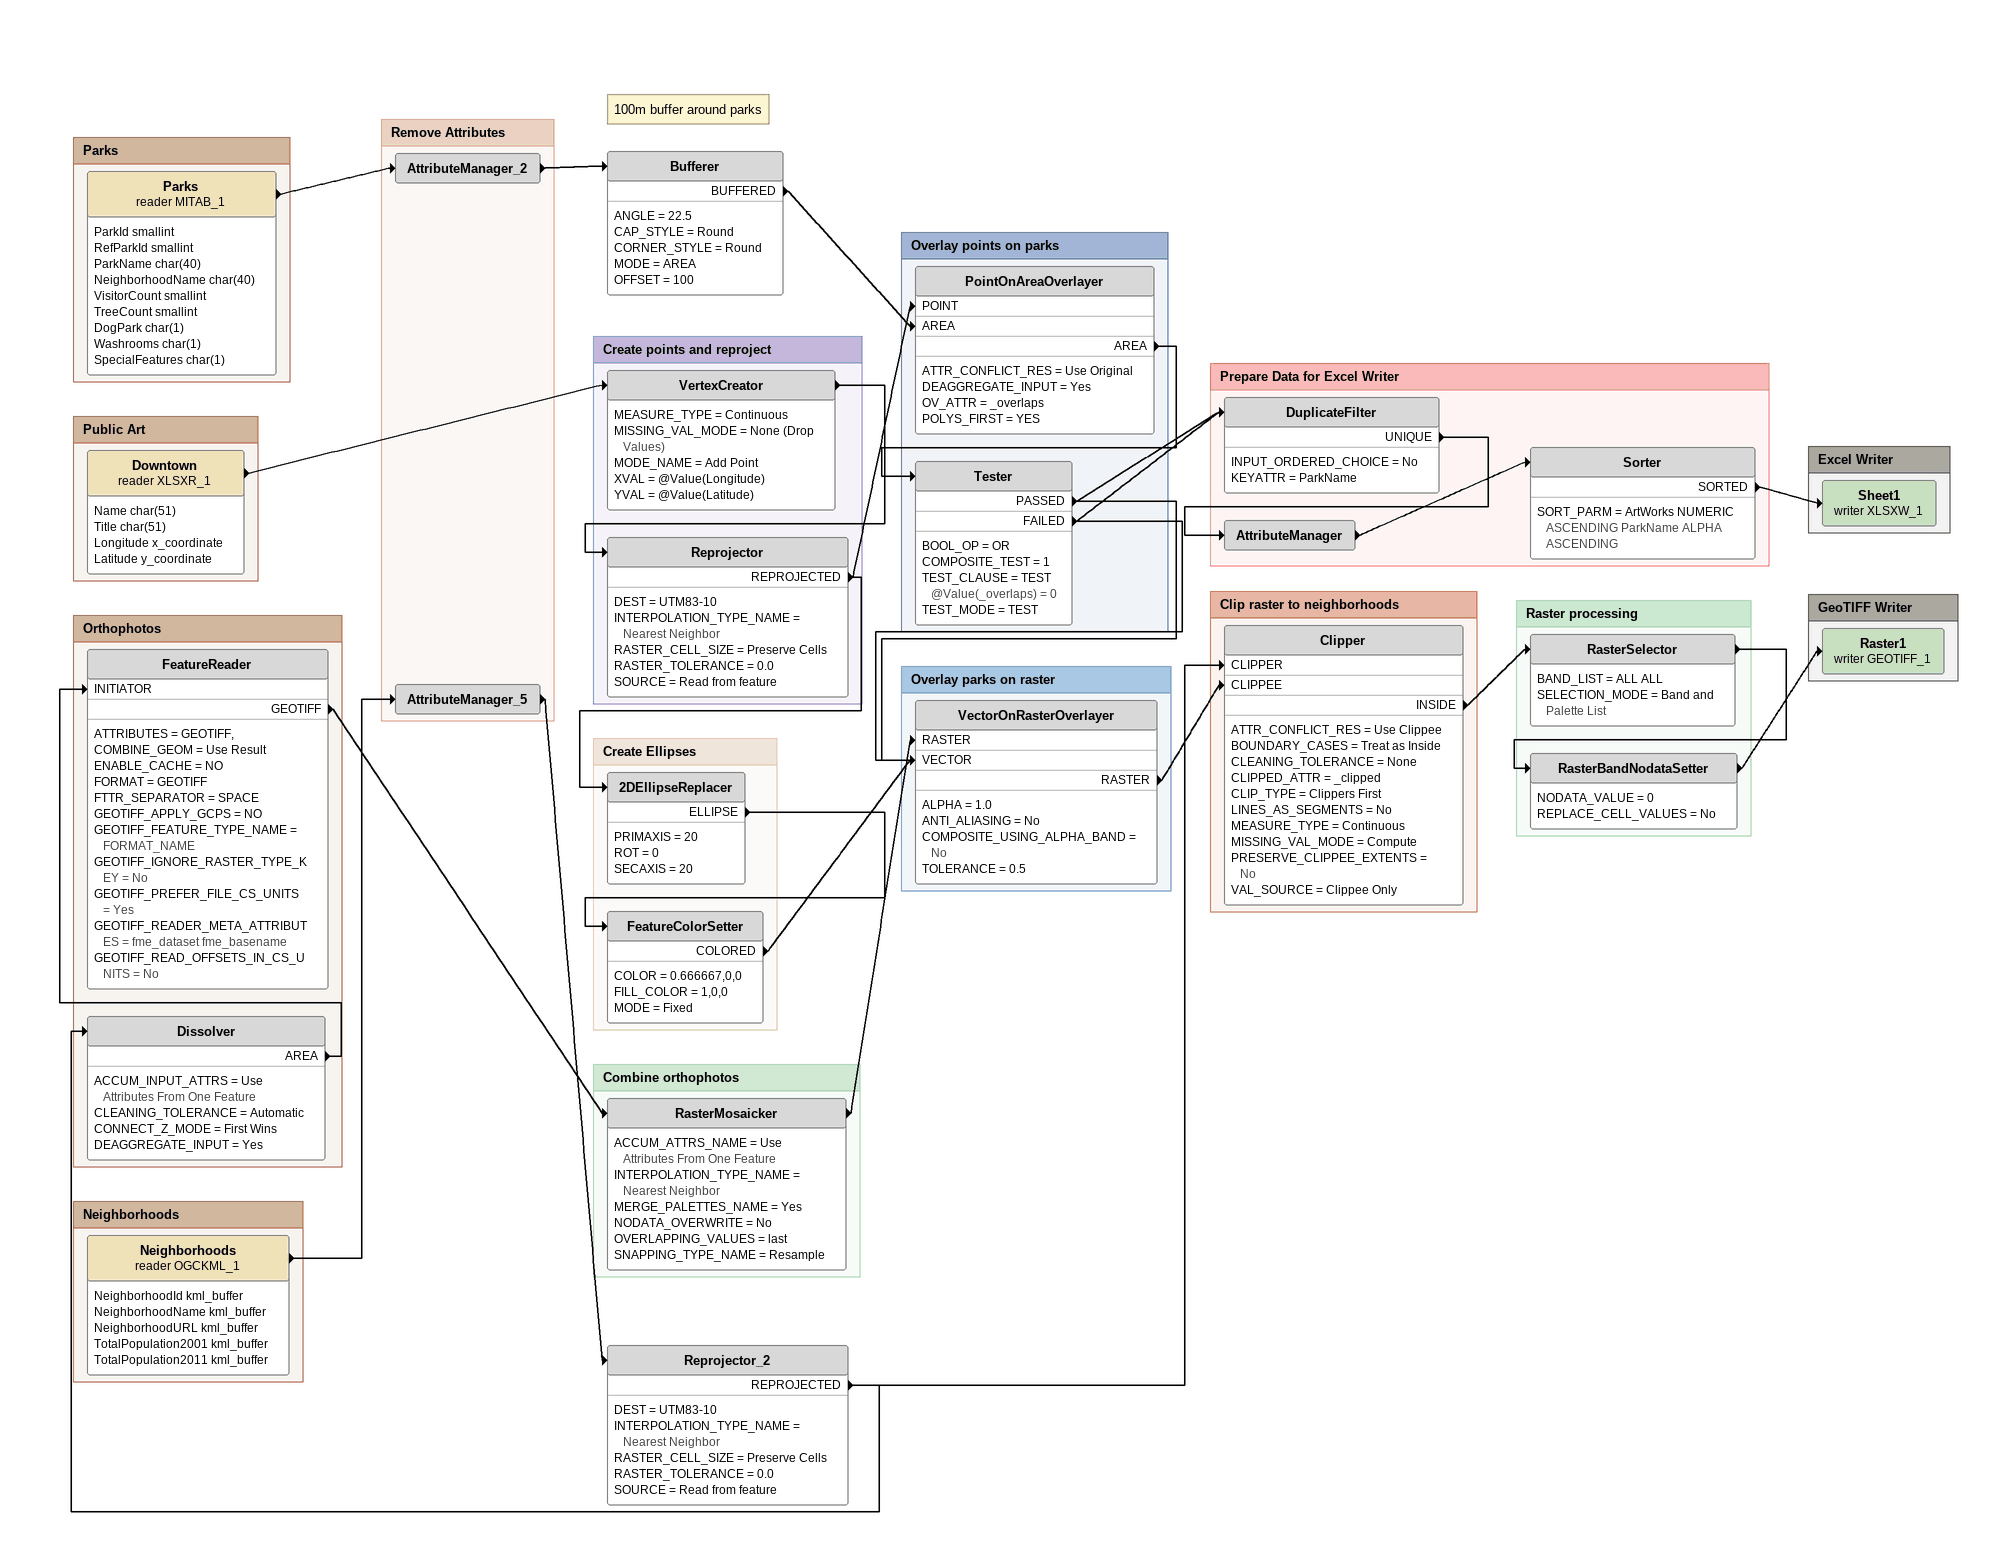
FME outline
Note: 100m buffer around parks
Bufferer
    ANGLE = 22.5
    CAP_STYLE = Round
    CORNER_STYLE = Round
    MODE = AREA
    OFFSET = 100
    BUFFERED -> PointOnAreaOverlayer [AREA]
Reprojector_2
    DEST = UTM83-10
    INTERPOLATION_TYPE_NAME = Nearest Neighbor
    RASTER_CELL_SIZE = Preserve Cells
    RASTER_TOLERANCE = 0.0
    SOURCE = Read from feature
    REPROJECTED -> Clipper [CLIPPER]
    REPROJECTED -> Dissolver

Bookmark: Parks
Parks (reader MITAB_1)
    attributes: ParkId smallint, RefParkId smallint, ParkName char(40), NeighborhoodName char(40), VisitorCount smallint, TreeCount smallint, DogPark char(1), Washrooms char(1), SpecialFeatures char(1)
    -> AttributeManager_2

Bookmark: Remove Attributes
AttributeManager_2
    -> Bufferer
AttributeManager_5
    -> Reprojector_2

Bookmark: Public Art
Downtown (reader XLSXR_1)
    attributes: Name char(51), Title char(51), Longitude x_coordinate, Latitude y_coordinate
    -> VertexCreator

Bookmark: Create points and reproject
VertexCreator
    MEASURE_TYPE = Continuous
    MISSING_VAL_MODE = None (Drop Values)
    MODE_NAME = Add Point
    XVAL = @Value(Longitude)
    YVAL = @Value(Latitude)
    -> Reprojector
Reprojector
    DEST = UTM83-10
    INTERPOLATION_TYPE_NAME = Nearest Neighbor
    RASTER_CELL_SIZE = Preserve Cells
    RASTER_TOLERANCE = 0.0
    SOURCE = Read from feature
    REPROJECTED -> 2DEllipseReplacer
    REPROJECTED -> PointOnAreaOverlayer [POINT]

Bookmark: Overlay points on parks
PointOnAreaOverlayer
    ATTR_CONFLICT_RES = Use Original
    DEAGGREGATE_INPUT = Yes
    OV_ATTR = _overlaps
    POLYS_FIRST = YES
    AREA -> Tester
Tester
    BOOL_OP = OR
    COMPOSITE_TEST = 1
    TEST_CLAUSE = TEST @Value(_overlaps) = 0
    TEST_MODE = TEST
    PASSED -> VectorOnRasterOverlayer [VECTOR]
    PASSED -> DuplicateFilter
    FAILED -> DuplicateFilter
    FAILED -> VectorOnRasterOverlayer [VECTOR]

Bookmark: Prepare Data for Excel Writer
DuplicateFilter
    INPUT_ORDERED_CHOICE = No
    KEYATTR = ParkName
    UNIQUE -> AttributeManager
AttributeManager
    -> Sorter
Sorter
    SORT_PARM = ArtWorks NUMERIC ASCENDING ParkName ALPHA ASCENDING
    SORTED -> Sheet1 (writer XLSXW_1)

Bookmark: Excel Writer
Sheet1 (writer XLSXW_1)

Bookmark: Create Ellipses
2DEllipseReplacer
    PRIMAXIS = 20
    ROT = 0
    SECAXIS = 20
    ELLIPSE -> FeatureColorSetter
FeatureColorSetter
    COLOR = 0.666667,0,0
    FILL_COLOR = 1,0,0
    MODE = Fixed
    COLORED -> VectorOnRasterOverlayer [VECTOR]

Bookmark: Neighborhoods
Neighborhoods (reader OGCKML_1)
    attributes: NeighborhoodId kml_buffer, NeighborhoodName kml_buffer, NeighborhoodURL kml_buffer, TotalPopulation2001 kml_buffer, TotalPopulation2011 kml_buffer
    -> AttributeManager_5

Bookmark: Orthophotos
Dissolver
    ACCUM_INPUT_ATTRS = Use Attributes From One Feature
    CLEANING_TOLERANCE = Automatic
    CONNECT_Z_MODE = First Wins
    DEAGGREGATE_INPUT = Yes
    AREA -> FeatureReader [INITIATOR]
FeatureReader
    ATTRIBUTES = GEOTIFF,
    COMBINE_GEOM = Use Result
    ENABLE_CACHE = NO
    FORMAT = GEOTIFF
    FTTR_SEPARATOR = SPACE
    GEOTIFF_APPLY_GCPS = NO
    GEOTIFF_FEATURE_TYPE_NAME = FORMAT_NAME
    GEOTIFF_IGNORE_RASTER_TYPE_KEY = No
    GEOTIFF_PREFER_FILE_CS_UNITS = Yes
    GEOTIFF_READER_META_ATTRIBUTES = fme_dataset fme_basename
    GEOTIFF_READ_OFFSETS_IN_CS_UNITS = No
    GEOTIFF -> RasterMosaicker

Bookmark: Combine orthophotos
RasterMosaicker
    ACCUM_ATTRS_NAME = Use Attributes From One Feature
    INTERPOLATION_TYPE_NAME = Nearest Neighbor
    MERGE_PALETTES_NAME = Yes
    NODATA_OVERWRITE = No
    OVERLAPPING_VALUES = last
    SNAPPING_TYPE_NAME = Resample
    -> VectorOnRasterOverlayer [RASTER]

Bookmark: Overlay parks on raster
VectorOnRasterOverlayer
    ALPHA = 1.0
    ANTI_ALIASING = No
    COMPOSITE_USING_ALPHA_BAND = No
    TOLERANCE = 0.5
    RASTER -> Clipper [CLIPPEE]

Bookmark: Clip raster to neighborhoods
Clipper
    ATTR_CONFLICT_RES = Use Clippee
    BOUNDARY_CASES = Treat as Inside
    CLEANING_TOLERANCE = None
    CLIPPED_ATTR = _clipped
    CLIP_TYPE = Clippers First
    LINES_AS_SEGMENTS = No
    MEASURE_TYPE = Continuous
    MISSING_VAL_MODE = Compute
    PRESERVE_CLIPPEE_EXTENTS = No
    VAL_SOURCE = Clippee Only
    INSIDE -> RasterSelector

Bookmark: Raster processing
RasterSelector
    BAND_LIST = ALL ALL
    SELECTION_MODE = Band and Palette List
    -> RasterBandNodataSetter
RasterBandNodataSetter
    NODATA_VALUE = 0
    REPLACE_CELL_VALUES = No
    -> Raster1 (writer GEOTIFF_1)

Bookmark: GeoTIFF Writer
Raster1 (writer GEOTIFF_1)
